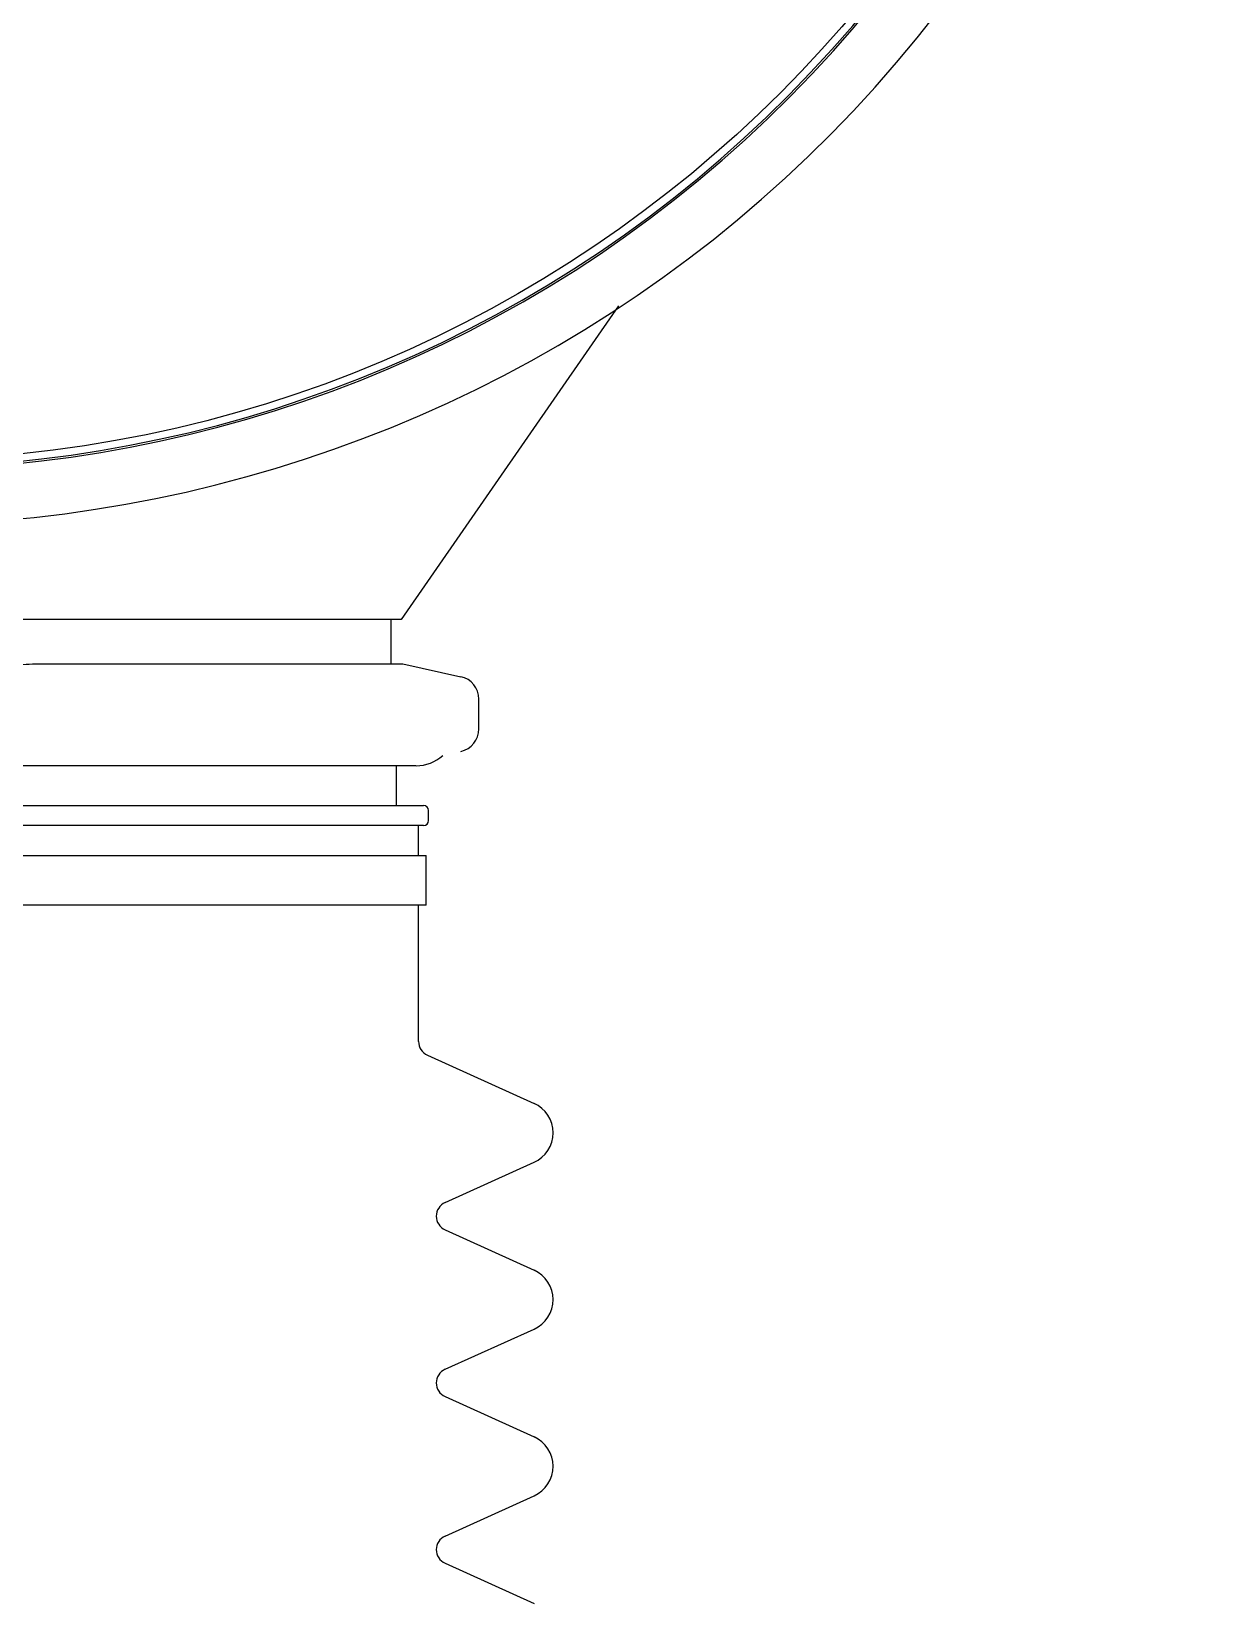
# Model space of a CAD drawing. Header units: millimetres. Extents: x 14017 to 18361, y 6223 to 10695.
# Drawn here: x 14760.5 to 14997.8, y 9561.2 to 9877.1 of the extents above; entities that cross this region are included whole.
import ezdxf

# ---------------------------------------------------------------- set-up
doc = ezdxf.new("R2010")
doc.units = ezdxf.units.MM
doc.header["$LTSCALE"] = 384.175
doc.layers.get('0').update_dxf_attribs({"linetype": 'CONTINUOUS'})

msp = doc.modelspace()

# ---------------------------------------------------------------- linework, layer by layer
at = {"linetype": 'Continuous'}
for p, q in [((14878.43898, 9821.97241), (14834.80607, 9758.93524)), ((14832.11086, 9758.9353), (14732.80592, 9758.9351)), ((14832.80592, 9758.93521), (14831.80592, 9758.9352)), ((14833.00369, 9758.9353), (14832.11086, 9758.9353)), ((14834.80607, 9758.93524), (14832.80592, 9758.93521)), ((14832.80592, 9749.99762), (14832.80592, 9758.93502)), ((14834.80607, 9758.93524), (14833.00369, 9758.9353)), ((14761.35563, 9749.99762), (14835.14987, 9749.99762)), ((14835.14987, 9749.99762), (14846.79429, 9747.43585)), ((14850.40592, 9736.92677), (14850.40592, 9742.94328)), ((14837.78479, 9729.53502), (14627.82705, 9729.53502)), ((14833.80592, 9729.53502), (14833.80592, 9721.53502)), ((14626.30592, 9721.53502), (14839.30592, 9721.53502)), ((14840.30592, 9718.53502), (14840.30592, 9720.53502)), ((14839.30592, 9717.53502), (14626.30592, 9717.53502)), ((14838.30592, 9711.53502), (14838.30592, 9717.53502)), ((14625.80592, 9711.53502), (14839.80592, 9711.53502)), ((14839.80592, 9701.53502), (14839.80592, 9711.53502)), ((14839.80592, 9701.53502), (14625.80592, 9701.53502)), ((14838.30592, 9674.14751), (14838.30592, 9701.53502)), ((14840.06869, 9671.41452), (14861.51324, 9661.70651)), ((14843.6306, 9641.76802), (14861.51324, 9649.86354)), ((14843.6306, 9636.30203), (14861.51324, 9628.20651)), ((14843.6306, 9608.26802), (14861.51324, 9616.36354)), ((14843.6306, 9602.80203), (14861.51324, 9594.70651)), ((14843.6306, 9574.76802), (14861.51324, 9582.86354)), ((14843.6306, 9569.30203), (14861.51324, 9561.20651))]:
    msp.add_line(p, q, dxfattribs=at)
msp.add_circle((14732.80592, 10042.93502), 252, dxfattribs=at)
for centre, radius, start, end in [((14732.80592, 10042.93502), 265, 237.7804774, 227.3764373), ((14732.80592, 10042.93502), 253.89174, 235.0741332, 230.0741332), ((14732.80592, 10042.93502), 253.5, 235.0741332, 230.0741332), ((14845.80592, 9742.94328), 4.6, 0, 77.5892607), ((14845.80592, 9736.92677), 4.6, 282.410736, 0), ((14837.80592, 9737.53502), 8, 270, 312.1795204), ((14839.30592, 9720.53502), 1, 0, 90), ((14839.30592, 9718.53502), 1, 270, 0), ((14841.30592, 9674.14751), 3, 180, 245.6436087), ((14858.83257, 9655.78502), 6.5, 294.3563913, 65.6436087), ((14844.86783, 9639.03502), 3, 114.3563913, 245.6436087), ((14858.83257, 9622.28502), 6.5, 294.3563913, 65.6436087), ((14844.86783, 9605.53502), 3, 114.3563913, 245.6436087), ((14858.83257, 9588.78502), 6.5, 294.3563913, 65.6436087), ((14844.86783, 9572.03502), 3, 114.3563913, 245.6436087)]:
    msp.add_arc(centre, radius, start, end, dxfattribs=at)
msp.add_open_spline([(14758.04977, 9749.83905), (14758.30486, 9749.86591), (14759.40418, 9749.96351), (14760.50862, 9749.9976), (14761.35563, 9749.99762)], degree=3, knots=[0, 0, 0, 0, 0.232443023, 1, 1, 1, 1], dxfattribs=at)

doc.saveas('drawing.dxf')
